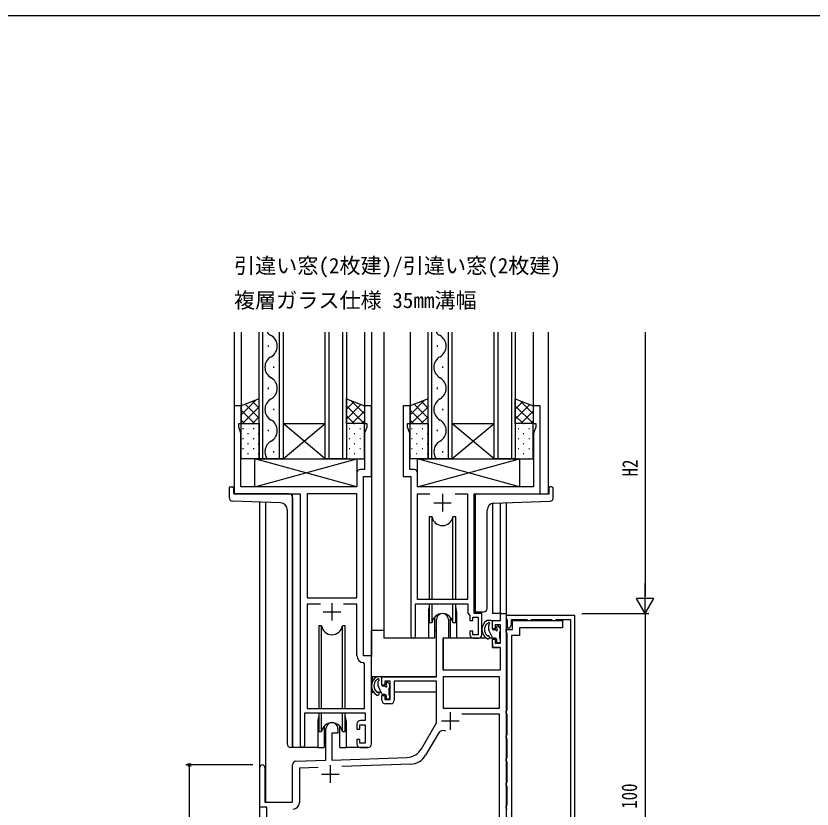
# Model space of a CAD drawing. Units: millimetres, scale not verified. Extents: x -793 to 793, y -564 to 564.
# Drawn here: x 79.1 to 305.3, y 333.3 to 558.6 of the extents above; entities that cross this region are included whole.
import ezdxf
from ezdxf.enums import TextEntityAlignment as Align

# ---------------------------------------------------------------- set-up
doc = ezdxf.new("R2010")
doc.units = ezdxf.units.MM
doc.header["$LTSCALE"] = 4
for name, color, linetype in [('0-1_USER1', 3, 'Continuous'), ('0-2_YKK_11', 7, 'Continuous'), ('0-3_YKK_12', 2, 'Continuous'), ('0-4_YKK_13', 4, 'Continuous'), ('0-6_YKK_D', 6, 'Continuous'), ('0-7_YKK_ZWAK', 7, 'Continuous')]:
    doc.layers.add(name, color=color, linetype=linetype)
doc.styles.add('ＭＳ ゴシック', font='')
doc.styles.get('ＭＳ ゴシック').set_extended_font_data('MS Gothic')

msp = doc.modelspace()

# ---------------------------------------------------------------- linework, layer by layer
at = {"layer": '0-2_YKK_11'}
for p, q in [((191.312, 427.793), (191.312, 382.443)), ((159.912, 422.793), (159.912, 351.443)), ((161.842, 422.863), (161.842, 393.293)), ((200.312, 422.793), (200.312, 417.793)), ((203.899, 422.863), (207.382, 422.863)), ((197.812, 420.293), (202.812, 420.293)), ((165.626, 391.493), (161.842, 391.493)), ((168.912, 391.793), (168.912, 386.793)), ((166.412, 389.293), (171.412, 389.293)), ((209.112, 381.793), (210.512, 381.793)), ((216.484, 370.863), (200.544, 370.863)), ((185.614, 363.193), (184.114, 363.193)), ((202.514, 360.793), (202.514, 355.793)), ((200.014, 358.293), (205.014, 358.293)), ((199.046, 354.681), (195.497, 348.533)), ((177.012, 350.793), (179.112, 350.793)), ((168.414, 345.693), (168.414, 340.693)), ((191.341, 346.036), (171.705, 345.351)), ((165.914, 343.193), (170.914, 343.193))]:
    msp.add_line(p, q, dxfattribs=at)
for points in [[(175.982, 428.723), (175.982, 424.793), (143.042, 424.793), (143.042, 440.062), (142.412, 441.793), (142.412, 442.793), (143.112, 442.793), (143.112, 447.793), (141.112, 447.793), (141.112, 422.793), (159.912, 422.793)], [(180.112, 351.793), (180.112, 376.793), (177.912, 376.793), (177.912, 427.793), (180.112, 427.793), (180.112, 447.793), (178.112, 447.793), (178.112, 442.793), (178.812, 442.793), (178.812, 441.793), (178.182, 440.062), (178.182, 429.723), (176.982, 429.723)], [(192.242, 429.723), (191.042, 429.723), (191.042, 440.062), (190.412, 441.793), (190.412, 442.793), (191.112, 442.793), (191.112, 447.793), (189.112, 447.793), (189.112, 427.793), (191.312, 427.793)], [(211.512, 382.793), (211.512, 388.793), (209.312, 388.793), (209.312, 422.793), (228.112, 422.793), (228.112, 447.793), (226.112, 447.793), (226.112, 442.793), (226.812, 442.793), (226.812, 441.793), (226.182, 440.062), (226.182, 424.793), (193.242, 424.793), (193.242, 428.723)], [(203.899, 422.863), (207.382, 422.863), (207.382, 392.793), (193.242, 392.793), (193.242, 422.863), (196.725, 422.863)], [(165.626, 391.493), (161.842, 391.493), (161.842, 361.793), (178.182, 361.793), (178.182, 374.566), (177.895, 374.865)], [(175.982, 376.863), (175.982, 391.493), (172.198, 391.493)], [(192.612, 382.443), (192.612, 391.593), (207.512, 391.593), (207.512, 388.893), (208.112, 388.293), (208.112, 386.793), (208.912, 386.793), (208.912, 387.793), (210.412, 387.793), (210.412, 382.793), (208.912, 382.793), (208.912, 383.793), (208.112, 383.793), (208.112, 382.793)], [(183.114, 364.193), (183.114, 365.493), (183.914, 365.493), (183.914, 364.393), (185.414, 364.393), (185.414, 369.593), (183.914, 369.593), (183.914, 368.493), (183.114, 368.493), (183.114, 370.793), (198.614, 370.793), (198.614, 387.093)], [(202.014, 387.093), (202.014, 381.793), (200.414, 381.793), (200.414, 372.793), (216.784, 372.793), (216.784, 379.193), (214.514, 379.193), (214.514, 381.493), (215.314, 381.493), (215.314, 380.393), (216.784, 380.393), (216.784, 385.593), (215.314, 385.593), (215.314, 384.493), (214.514, 384.493), (214.514, 386.793), (216.784, 386.793), (216.784, 388.793), (218.414, 388.793)], [(218.414, 388.793), (218.414, 288.793), (216.784, 288.793), (216.784, 297.835), (216.904, 298.018), (216.904, 298.568), (216.784, 298.752), (216.784, 298.835), (216.904, 299.018), (216.904, 299.568), (216.784, 299.752), (216.784, 309.293), (202.264, 309.293)], [(237.914, 289.293), (237.914, 388.293), (218.414, 388.293), (218.414, 387.393), (218.594, 387.118), (218.714, 386.935), (218.714, 384.793), (219.414, 384.793), (219.914, 385.659), (219.914, 387.093), (224.256, 387.093), (224.439, 386.973), (224.714, 386.793), (225.114, 386.793), (225.389, 386.973), (225.573, 387.093), (231.256, 387.093), (231.439, 386.973), (231.714, 386.793), (232.114, 386.793), (232.389, 386.973), (232.573, 387.093), (236.714, 387.093), (236.714, 301.593)], [(218.714, 340.952), (218.714, 346.635), (218.594, 346.818), (218.414, 347.093), (218.414, 347.493), (218.594, 347.768), (218.714, 347.952), (218.714, 353.135), (218.594, 353.318), (218.414, 353.593), (218.414, 353.993), (218.594, 354.268), (218.714, 354.452), (218.714, 360.135), (218.594, 360.318), (218.414, 360.593), (218.414, 360.993), (218.594, 361.268), (218.714, 361.452), (218.714, 383.135), (218.594, 383.318), (218.414, 383.593), (218.414, 384.293), (220.214, 384.293), (220.214, 386.793), (234.414, 386.793), (234.414, 384.793), (222.214, 384.793), (222.214, 382.593), (219.914, 382.593)], [(219.914, 382.593), (219.914, 296.393)], [(194.36, 350.425), (198.614, 357.793), (198.614, 369.593), (186.614, 369.593), (186.614, 364.193)], [(161.212, 351.443), (161.212, 360.593), (178.312, 360.593), (178.312, 358.393), (177.012, 358.393)], [(205.165, 311.223), (216.484, 311.223), (216.484, 360.263), (205.801, 360.263)], [(158.68, 346.827), (167.214, 347.125), (167.214, 356.093)], [(170.614, 356.093), (170.614, 354.793), (168.914, 354.793), (168.914, 347.184), (190.205, 347.928)], [(176.012, 357.393), (176.012, 355.993), (176.812, 355.993), (176.812, 357.193), (178.312, 357.193), (178.312, 351.993), (176.812, 351.993), (176.812, 352.993), (176.012, 352.993), (176.012, 351.793)], [(148.414, 289.608), (148.414, 308.293), (150.414, 308.293), (150.414, 333.793), (148.414, 333.793), (148.414, 345.093)], [(149.814, 345.093), (149.814, 335.193), (157.714, 335.193), (157.714, 345.828)], [(164.982, 345.116), (159.644, 344.93), (159.644, 335.063)], [(218.714, 333.135), (218.594, 333.318), (218.414, 333.593), (218.414, 333.993), (218.594, 334.268), (218.714, 334.452), (218.714, 339.635), (218.594, 339.818), (218.414, 340.093), (218.414, 340.493), (218.594, 340.768), (218.714, 340.952)]]:
    msp.add_lwpolyline(points, dxfattribs=at)
for points in [[(161.842, 422.863), (161.842, 393.293), (175.982, 393.293), (175.982, 422.863)], [(216.484, 370.863), (200.544, 370.863), (200.544, 361.893), (216.484, 361.893)]]:
    msp.add_lwpolyline(points, close=True, dxfattribs=at)
for centre, radius, start, end in [((176.982, 428.723), 1, 90.00001, 179.99999), ((192.242, 428.723), 1, 0.00001, 89.99999), ((200.314, 387.093), 1.7, 359.99999, 180.00001), ((191.962, 382.443), 0.65, 179.99999, 0.00001), ((209.112, 382.793), 1, 180.00001, 269.99999), ((210.512, 382.793), 1, 270.00001, 359.99999), ((177.982, 376.863), 2, 180, 267.50807), ((184.114, 364.193), 1, 180.00001, 269.99999), ((185.614, 364.193), 1, 270.00001, 359.99999), ((168.914, 356.093), 1.7, 359.99999, 180.00001), ((177.012, 357.393), 1, 90.00001, 179.99999), ((200.605, 353.781), 1.8, 67.06293, 150), ((160.562, 351.443), 0.65, 179.99999, 0.00001), ((177.012, 351.793), 1, 180.00001, 269.99999), ((179.112, 351.793), 1, 270.00001, 359.99999), ((190.03, 352.925), 5, 271.99999, 330), ((191.167, 351.033), 5, 272, 330), ((158.714, 345.828), 1, 91.99998, 180), ((149.114, 345.093), 0.7, 359.99999, 180.00001), ((157.844, 335.063), 1.8, 270.00001, 359.99999)]:
    msp.add_arc(centre, radius, start, end, dxfattribs=at)
at = {"layer": '0-3_YKK_12'}
for p, q in [((141.112, 468.793), (141.112, 422.793)), ((143.112, 468.793), (143.112, 447.293)), ((148.212, 432.793), (148.212, 468.793)), ((149.212, 468.793), (149.212, 432.793)), ((154.012, 432.793), (154.012, 468.793)), ((167.012, 432.793), (167.012, 468.793)), ((168.012, 468.793), (168.012, 432.793)), ((172.012, 432.793), (172.012, 468.793)), ((178.112, 468.793), (178.112, 447.293)), ((180.112, 468.793), (180.112, 376.493)), ((183.612, 468.793), (183.612, 381.793)), ((191.112, 468.793), (191.112, 447.793)), ((196.212, 432.793), (196.212, 468.793)), ((197.212, 468.793), (197.212, 432.793)), ((202.012, 432.793), (202.012, 468.793)), ((215.012, 432.793), (215.012, 468.793)), ((216.012, 468.793), (216.012, 432.793)), ((220.012, 432.793), (220.012, 468.793)), ((226.112, 468.793), (226.112, 447.293)), ((230.314, 468.793), (230.314, 422.793)), ((150.852, 464.593), (150.852, 464.993)), ((198.852, 464.593), (198.852, 464.993)), ((152.372, 458.593), (152.372, 458.993)), ((200.372, 458.593), (200.372, 458.993)), ((150.852, 452.593), (150.852, 452.993)), ((198.852, 452.593), (198.852, 452.993)), ((152.372, 446.593), (152.372, 446.993)), ((200.372, 446.593), (200.372, 446.993)), ((155.012, 442.793), (167.012, 442.793)), ((155.012, 432.793), (167.012, 442.793)), ((167.012, 432.793), (155.012, 442.793)), ((203.012, 442.793), (215.012, 442.793)), ((203.012, 432.793), (215.012, 442.793)), ((215.012, 432.793), (203.012, 442.793)), ((150.852, 440.593), (150.852, 440.993)), ((198.852, 440.593), (198.852, 440.993)), ((152.372, 434.593), (152.372, 434.993)), ((200.372, 434.593), (200.372, 434.993)), ((155.012, 432.793), (167.012, 432.793)), ((203.012, 432.793), (215.012, 432.793)), ((157.712, 350.793), (157.712, 422.793)), ((148.414, 345.093), (148.414, 420.489)), ((150.044, 420.433), (150.044, 335.193)), ((214.514, 420.143), (214.514, 388.793)), ((216.784, 388.793), (216.784, 420.269)), ((218.414, 420.326), (218.414, 388.493)), ((196.312, 389.293), (196.312, 381.793)), ((204.312, 389.293), (204.312, 381.793)), ((217.084, 388.793), (214.514, 388.793)), ((196.312, 381.793), (183.612, 381.793)), ((210.54, 381.793), (204.312, 381.793)), ((164.912, 358.293), (164.912, 350.793)), ((172.912, 358.293), (172.912, 350.793)), ((164.912, 350.793), (157.712, 350.793)), ((179.147, 350.793), (172.912, 350.793)), ((148.414, 308.293), (148.414, 333.793))]:
    msp.add_line(p, q, dxfattribs=at)
for points in [[(155.012, 468.793), (155.012, 432.793), (148.212, 432.793)], [(173.012, 468.793), (173.012, 432.793), (167.012, 432.793)], [(203.012, 468.793), (203.012, 432.793), (196.212, 432.793)], [(221.012, 468.793), (221.012, 432.793), (215.012, 432.793)]]:
    msp.add_lwpolyline(points, dxfattribs=at)
for centre, radius, start, end in [((153.289, 470.793), 3.437, 215.586, 240.79746), ((201.289, 470.793), 3.437, 215.58604, 240.79746), ((149.935, 464.793), 3.437, 299.20254, 60.79746), ((197.935, 464.793), 3.437, 299.20254, 60.79746), ((153.289, 458.793), 3.437, 119.20254, 240.79746), ((201.289, 458.793), 3.437, 119.20254, 240.79746), ((149.935, 452.793), 3.437, 299.20254, 60.79746), ((197.935, 452.793), 3.437, 299.20254, 60.79746), ((153.289, 446.793), 3.437, 119.20254, 240.79746), ((201.289, 446.793), 3.437, 119.20254, 240.79746), ((149.935, 440.793), 3.437, 299.20254, 60.79746), ((197.935, 440.793), 3.437, 299.20254, 60.79746), ((153.289, 434.793), 3.437, 119.20254, 215.59512), ((201.289, 434.793), 3.437, 119.20254, 215.59516), ((200.312, 389.293), 4, 159.63587, 180), ((200.312, 389.293), 4, 0, 20.36413), ((168.912, 358.293), 4, 159.63587, 180), ((168.912, 358.293), 4, 0, 20.36413)]:
    msp.add_arc(centre, radius, start, end, dxfattribs=at)
at = {"layer": '0-4_YKK_13'}
for p, q in [((147.247, 449.415), (143.112, 445.28)), ((144.289, 448.255), (148.212, 444.332)), ((146.321, 449.052), (148.212, 447.161)), ((173.062, 449.774), (173.012, 449.724)), ((175.094, 448.977), (173.012, 446.896)), ((177.125, 448.18), (173.012, 444.067)), ((174.413, 449.244), (178.112, 445.545)), ((195.247, 449.415), (191.112, 445.28)), ((192.289, 448.255), (196.212, 444.332)), ((194.321, 449.052), (196.212, 447.161)), ((221.062, 449.774), (221.012, 449.724)), ((223.094, 448.977), (221.012, 446.896)), ((225.125, 448.18), (221.012, 444.067)), ((222.413, 449.244), (226.112, 445.545)), ((143.112, 446.604), (146.923, 442.793)), ((148.212, 447.551), (143.454, 442.793)), ((173.012, 447.816), (178.035, 442.793)), ((178.112, 446.339), (174.567, 442.793)), ((191.112, 446.604), (194.923, 442.793)), ((196.212, 447.551), (191.454, 442.793)), ((221.012, 447.816), (226.035, 442.793)), ((226.112, 446.339), (222.567, 442.793)), ((143.112, 443.775), (144.094, 442.793)), ((148.212, 444.723), (146.282, 442.793)), ((173.012, 444.988), (175.207, 442.793)), ((178.112, 443.51), (177.395, 442.793)), ((191.112, 443.775), (192.094, 442.793)), ((196.212, 444.723), (194.282, 442.793)), ((221.012, 444.988), (223.207, 442.793)), ((226.112, 443.51), (225.395, 442.793)), ((143.532, 441.358), (143.732, 441.358)), ((144.947, 442.773), (145.147, 442.773)), ((146.562, 441.358), (146.762, 441.358)), ((147.977, 442.773), (148.177, 442.773)), ((173.832, 441.358), (174.032, 441.358)), ((175.247, 442.773), (175.447, 442.773)), ((176.862, 441.358), (177.062, 441.358)), ((191.532, 441.358), (191.732, 441.358)), ((192.947, 442.773), (193.147, 442.773)), ((194.562, 441.358), (194.762, 441.358)), ((195.977, 442.773), (196.177, 442.773)), ((221.832, 441.358), (222.032, 441.358)), ((223.247, 442.773), (223.447, 442.773)), ((224.862, 441.358), (225.062, 441.358)), ((144.947, 439.943), (145.147, 439.943)), ((147.977, 439.943), (148.177, 439.943)), ((175.247, 439.943), (175.447, 439.943)), ((192.947, 439.943), (193.147, 439.943)), ((195.977, 439.943), (196.177, 439.943)), ((223.247, 439.943), (223.447, 439.943)), ((143.532, 438.528), (143.732, 438.528)), ((144.947, 437.113), (145.147, 437.113)), ((146.562, 438.528), (146.762, 438.528)), ((147.977, 437.113), (148.177, 437.113)), ((173.832, 438.528), (174.032, 438.528)), ((175.247, 437.113), (175.447, 437.113)), ((176.862, 438.528), (177.062, 438.528)), ((191.532, 438.528), (191.732, 438.528)), ((192.947, 437.113), (193.147, 437.113)), ((194.562, 438.528), (194.762, 438.528)), ((195.977, 437.113), (196.177, 437.113)), ((221.832, 438.528), (222.032, 438.528)), ((223.247, 437.113), (223.447, 437.113)), ((224.862, 438.528), (225.062, 438.528)), ((143.532, 435.698), (143.732, 435.698)), ((146.562, 435.698), (146.762, 435.698)), ((173.832, 435.698), (174.032, 435.698)), ((176.862, 435.698), (177.062, 435.698)), ((191.532, 435.698), (191.732, 435.698)), ((194.562, 435.698), (194.762, 435.698)), ((221.832, 435.698), (222.032, 435.698)), ((224.862, 435.698), (225.062, 435.698)), ((143.532, 432.868), (143.732, 432.868)), ((144.947, 434.283), (145.147, 434.283)), ((146.562, 432.868), (146.762, 432.868)), ((175.982, 424.793), (146.982, 432.793)), ((146.982, 424.793), (175.982, 432.793)), ((147.977, 434.283), (148.177, 434.283)), ((173.832, 432.868), (174.032, 432.868)), ((175.247, 434.283), (175.447, 434.283)), ((176.862, 432.868), (177.062, 432.868)), ((191.532, 432.868), (191.732, 432.868)), ((192.947, 434.283), (193.147, 434.283)), ((222.242, 424.793), (193.242, 432.793)), ((193.242, 424.793), (222.242, 432.793)), ((194.562, 432.868), (194.762, 432.868)), ((195.977, 434.283), (196.177, 434.283)), ((221.832, 432.868), (222.032, 432.868)), ((223.247, 434.283), (223.447, 434.283)), ((224.862, 432.868), (225.062, 432.868)), ((139.712, 424.493), (139.712, 421.759)), ((140.012, 424.793), (140.612, 424.793)), ((140.912, 424.493), (140.912, 422.793)), ((230.612, 422.793), (230.612, 424.493)), ((231.312, 424.793), (230.912, 424.793)), ((231.812, 421.759), (231.812, 424.293)), ((156.712, 422.793), (140.912, 422.793)), ((157.712, 421.793), (157.712, 350.793)), ((209.612, 422.493), (209.612, 389.293)), ((209.912, 422.793), (230.612, 422.793)), ((154.282, 420.285), (140.677, 420.76)), ((214.942, 420.204), (230.847, 420.76)), ((156.212, 418.286), (156.212, 351.793)), ((196.562, 416.294), (196.562, 392.793)), ((197.354, 416.293), (196.562, 416.294)), ((197.354, 392.793), (197.354, 416.293)), ((204.062, 416.294), (203.27, 416.294)), ((203.27, 392.793), (203.27, 416.294)), ((204.062, 392.793), (204.062, 416.294)), ((213.012, 390.293), (213.012, 418.205)), ((196.562, 391.593), (196.562, 386.294)), ((197.354, 386.294), (197.354, 391.593)), ((203.27, 386.294), (203.27, 391.593)), ((204.062, 386.294), (204.062, 391.593)), ((209.612, 389.293), (212.012, 389.293)), ((165.162, 385.293), (165.162, 361.793)), ((165.954, 385.293), (165.162, 385.293)), ((165.954, 361.793), (165.954, 385.293)), ((172.662, 385.293), (171.87, 385.293)), ((171.87, 361.793), (171.87, 385.293)), ((172.662, 361.793), (172.662, 385.293)), ((196.562, 386.294), (197.354, 386.294)), ((203.27, 386.294), (204.062, 386.294)), ((212.924, 385.934), (213.017, 385.993)), ((214.184, 386.793), (212.926, 386.793)), ((213.484, 384.259), (213.484, 385.543)), ((214.484, 384.493), (214.484, 386.493)), ((215.684, 384.993), (215.684, 384.654)), ((216.697, 384.706), (216.197, 385.206)), ((180.117, 370.793), (180.117, 383.993)), ((183.612, 383.993), (180.117, 383.993)), ((198.062, 383.993), (198.612, 383.993)), ((214.504, 381.968), (213.512, 384.134)), ((215.223, 384.193), (214.784, 384.193)), ((216.584, 381.593), (216.584, 383.693)), ((216.784, 383.893), (216.784, 384.493)), ((200.539, 381.496), (200.484, 375.293)), ((212.843, 381.793), (200.839, 381.793)), ((204.314, 381.793), (202.564, 381.793)), ((214.416, 381.793), (213.668, 381.793)), ((215.384, 381.793), (214.777, 381.793)), ((215.684, 381.493), (215.684, 380.893)), ((215.984, 380.593), (216.484, 380.593)), ((216.784, 380.893), (216.784, 381.393)), ((200.519, 379.293), (200.414, 379.293)), ((216.784, 375.293), (216.753, 378.896)), ((200.414, 374.363), (200.493, 374.285)), ((200.484, 375.293), (200.504, 373.091)), ((216.765, 373.091), (216.784, 375.293)), ((200.804, 372.793), (216.465, 372.793)), ((198.312, 370.793), (180.117, 370.793)), ((180.317, 370.793), (180.317, 369.338)), ((181.524, 369.934), (181.617, 369.993)), ((182.784, 370.793), (181.526, 370.793)), ((182.084, 368.259), (182.084, 369.543)), ((183.084, 368.493), (183.084, 370.493)), ((184.284, 368.993), (184.284, 368.654)), ((185.297, 368.706), (184.797, 369.206)), ((198.517, 369.513), (198.517, 366.493)), ((180.317, 367.222), (180.317, 366.493)), ((183.104, 365.968), (182.112, 368.134)), ((183.823, 368.193), (183.384, 368.193)), ((185.184, 365.593), (185.184, 367.693)), ((185.384, 367.893), (185.384, 368.493)), ((180.317, 366.493), (180.713, 366.493)), ((181.73, 366.493), (181.868, 366.493)), ((181.921, 366.493), (182.864, 366.493)), ((183.984, 365.793), (183.377, 365.793)), ((184.284, 365.493), (184.284, 364.893)), ((184.584, 364.593), (185.084, 364.593)), ((185.182, 366.493), (185.412, 366.493)), ((185.384, 364.893), (185.384, 365.393)), ((198.517, 366.493), (186.612, 366.493)), ((165.162, 360.593), (165.162, 355.293)), ((165.954, 355.293), (165.954, 360.593)), ((171.87, 355.293), (171.87, 360.593)), ((172.662, 355.293), (172.662, 360.593)), ((165.162, 355.293), (165.954, 355.293)), ((166.662, 356.778), (166.662, 350.793)), ((171.162, 350.793), (171.162, 356.778)), ((171.87, 355.293), (172.662, 355.293)), ((157.712, 350.793), (157.212, 350.793)), ((164.912, 350.793), (166.662, 350.793)), ((171.162, 350.793), (172.912, 350.793))]:
    msp.add_line(p, q, dxfattribs=at)
for points in [[(148.212, 442.793), (148.212, 449.793), (143.112, 447.793), (143.112, 442.793)], [(173.012, 442.793), (173.012, 449.793), (178.112, 447.793), (178.112, 442.793)], [(196.212, 442.793), (196.212, 449.793), (191.112, 447.793), (191.112, 442.793)], [(221.012, 442.793), (221.012, 449.793), (226.112, 447.793), (226.112, 442.793)], [(143.112, 442.793), (148.212, 442.793), (148.212, 432.793), (143.112, 432.793)], [(178.112, 442.793), (173.012, 442.793), (173.012, 432.793), (178.112, 432.793)], [(191.112, 442.793), (196.212, 442.793), (196.212, 432.793), (191.112, 432.793)], [(226.112, 442.793), (221.012, 442.793), (221.012, 432.793), (226.112, 432.793)], [(175.982, 424.793), (146.982, 424.793), (146.982, 432.793), (175.982, 432.793)], [(222.242, 424.793), (193.242, 424.793), (193.242, 432.793), (222.242, 432.793)]]:
    msp.add_lwpolyline(points, close=True, dxfattribs=at)
for points in [[(198.062, 387.778), (198.062, 381.793), (196.312, 381.793)], [(204.312, 381.793), (202.562, 381.793), (202.562, 387.778)], [(214.416, 381.793), (214.484, 379.193), (216.453, 379.193)]]:
    msp.add_lwpolyline(points, dxfattribs=at)
for centre, radius, start, end in [((140.012, 424.493), 0.3, 90, 180), ((140.612, 424.493), 0.3, 0, 90), ((230.912, 424.493), 0.3, 90, 180), ((231.312, 424.293), 0.5, 360, 90), ((140.712, 421.759), 1, 180, 268), ((156.712, 421.793), 1, 0, 90), ((209.912, 422.493), 0.3, 90, 180), ((230.812, 421.759), 1, 272, 360), ((154.212, 418.286), 2, 0, 88), ((215.012, 418.205), 2, 92, 180), ((200.312, 416.794), 3, 189.59799, 350.40583), ((212.012, 390.293), 1, 270, 360), ((200.312, 385.794), 3, 9.59417, 170.40661), ((168.912, 385.793), 3, 189.59799, 350.40583), ((214.527, 384.28), 3.003, 124.02615, 241.13309), ((214.527, 384.28), 2.303, 134.1018, 228.18694), ((212.912, 386.699), 0.0956, 81.16458, 132.86157), ((213.017, 386.293), 0.3, 270, 328.21528), ((213.484, 386.004), 0.25, 303.05573, 148.21528), ((213.784, 385.543), 0.3, 123.05573, 180), ((214.184, 386.493), 0.3, 0, 90), ((215.984, 384.993), 0.3, 45, 180), ((215.984, 384.654), 0.3, 180, 236.94427), ((216.484, 384.493), 0.3, 0, 45), ((213.192, 382.787), 0.3, 228.18694, 277.88598), ((213.295, 382.044), 0.45, 241.13309, 97.88598), ((213.784, 384.259), 0.3, 180, 204.62356), ((214.784, 384.493), 0.3, 180, 270), ((215.223, 383.893), 0.3, 33.05573, 90), ((215.684, 384.193), 0.25, 213.05573, 56.94427), ((216.584, 383.893), 0.2, 270, 0), ((200.839, 381.493), 0.3, 90, 179.5), ((214.777, 382.093), 0.3, 204.62356, 270), ((215.384, 381.493), 0.3, 0, 90), ((215.984, 380.893), 0.3, 180, 270), ((216.484, 380.893), 0.3, 270, 0), ((216.584, 381.393), 0.2, 0, 90), ((216.453, 378.893), 0.3, 0.5, 90), ((200.804, 373.093), 0.3, 180.5, 270), ((216.465, 373.093), 0.3, 270, 359.5), ((183.127, 368.28), 3.003, 124.02615, 241.13309), ((183.127, 368.28), 2.303, 134.1018, 228.18694), ((181.512, 370.699), 0.0956, 81.16458, 132.86157), ((181.617, 370.293), 0.3, 270, 328.21528), ((182.084, 370.004), 0.25, 303.05573, 148.21528), ((182.384, 369.543), 0.3, 123.05573, 180), ((182.784, 370.493), 0.3, 0, 90), ((184.584, 368.993), 0.3, 45, 180), ((181.792, 366.787), 0.3, 228.18694, 277.88598), ((182.384, 368.259), 0.3, 180, 204.62356), ((183.384, 368.493), 0.3, 180, 270), ((183.823, 367.893), 0.3, 33.05573, 90), ((184.284, 368.193), 0.25, 213.05573, 56.94427), ((184.584, 368.654), 0.3, 180, 236.94427), ((185.184, 367.893), 0.2, 270, 0), ((185.084, 368.493), 0.3, 0, 45), ((181.895, 366.044), 0.45, 241.13309, 97.88598), ((183.377, 366.093), 0.3, 204.62356, 270), ((183.984, 365.493), 0.3, 0, 90), ((184.584, 364.893), 0.3, 180, 270), ((185.084, 364.893), 0.3, 270, 0), ((185.184, 365.393), 0.2, 0, 90), ((168.912, 354.793), 3, 9.59417, 170.40661), ((157.212, 351.793), 1, 180, 270)]:
    msp.add_arc(centre, radius, start, end, dxfattribs=at)
at = {"layer": '0-6_YKK_D'}
for p, q in [((257.914, 468.793), (257.914, 393.793)), ((257.914, 388.793), (257.914, 397.454)), ((257.914, 388.793), (255.414, 393.123)), ((260.414, 393.123), (255.414, 393.123)), ((257.914, 388.793), (260.414, 393.123)), ((239.914, 388.793), (258.914, 388.793)), ((239.914, 388.793), (258.914, 388.793)), ((257.914, 388.793), (257.914, 288.793)), ((146.414, 345.793), (127.414, 345.793)), ((128.414, 288.793), (128.414, 345.793))]:
    msp.add_line(p, q, dxfattribs=at)
msp.add_circle((128.414, 345.793), 0.425, dxfattribs=at)
at = {"layer": '0-7_YKK_ZWAK'}
msp.add_line((752.2, 558.6), (-787.8, 558.6), dxfattribs=at)

# ---------------------------------------------------------------- texts
at = {"layer": '0-1_USER1', "style": 'ＭＳ ゴシック'}
for s, p in [('引違い窓(2枚建)/引違い窓(2枚建)', (141.059, 484.14)), ('複層ガラス仕様 35mm溝幅', (141.059, 474.294))]:
    msp.add_text(s, height=4.399, dxfattribs=at).set_placement(p, align=Align.BOTTOM_LEFT)
at = {"layer": '0-6_YKK_D', "style": 'ＭＳ ゴシック', "width": 0.8}
for s, p in [('H2', (257.114, 427.773)), ('100', (256.914, 333.353))]:
    msp.add_text(s, height=4.399, rotation=90, dxfattribs=at).set_placement(p, align=Align.BOTTOM_LEFT)

doc.saveas('drawing.dxf')
